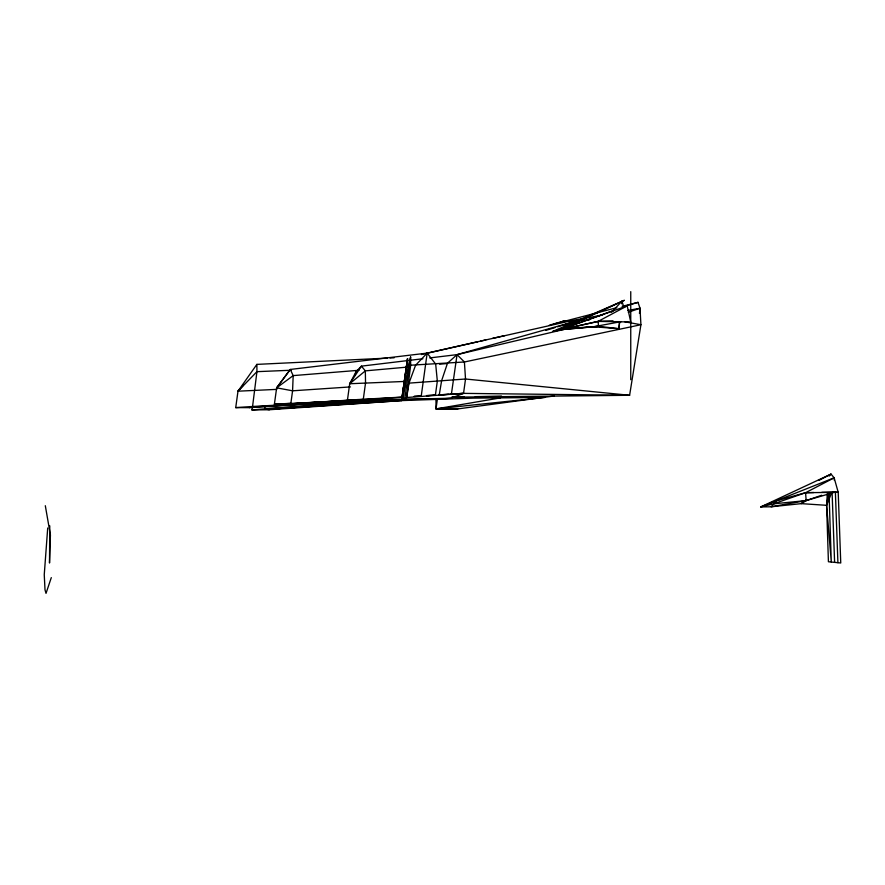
<?xml version="1.0" encoding="UTF-8"?>
<svg xmlns="http://www.w3.org/2000/svg" width="885" height="885" viewBox="0 0 885 885"><rect width="100%" height="100%" fill="white"/><g stroke="black" fill="none" stroke-linecap="round" stroke-linejoin="round"><path stroke-width="1.33" d="M49.759 525.845L49.516 563.026L50.423 535.038L45.312 505.711M827.309 493.52L826.601 505.313L828.415 561.743L840.75 562.982L838.217 492.303L834.146 477.823L831.037 474.083L760.658 506.95L771.156 506.784L801.213 503.642L826.601 505.313L831.579 492.923M47.713 527.98L44.25 574.719L45.013 589.864L46.02 593.359L51.297 577.617M619.533 322.195L618.903 328.7L593.569 326.764L563.413 329.43L552.848 331.377L624.257 300.358L560.681 329.585L627.188 305.856L630.751 321.974L598.105 321.399L552.848 331.377M619.633 322.14L618.903 328.7L598.525 326.344L565.969 328.612L598.105 321.399L613.028 320.812M621.646 303.787L621.934 301.166L611.635 312.25M639.446 313.445L640.01 308.245L638.008 302.349L622.111 306.365M407.542 358.69L401.845 400.009L266.982 409.324L401.569 400.595L407.542 358.69L401.569 400.595L269.339 409.755L251.948 409.943L252.325 407.211M392.166 399.577L249.382 407.653L235.72 407.62L237.988 391.192L256.871 364.388L387.265 358.115M251.948 409.943L264.637 408.892L265.013 406.149M369.786 399.544L274.383 404.268L276.651 387.84L290.28 369.454L427.167 353.115L570.548 320.901L602.608 315.06M627.985 310.436L640.01 308.245L640.917 324.729L629.611 395.285L463.541 393.371L451.029 398.228L439.071 399.102L347.44 400.153L349.697 383.736L356.113 371.623L361.423 366.147L422.897 358.746M403.151 398.958L408.195 365.914L410.607 356.998L410.662 365.206L406.658 397.675L402.111 399.423M404.899 398.316L410.607 356.998M406.658 397.675L408.992 383.128L415.552 365.306L427.167 353.115L435.674 364.078L437.334 381.07L435.354 395.418M421.183 396.458L427.167 353.115M437.345 399.301L436.028 408.881L457.899 408.903L554.253 395.982M451.383 394.256L457.047 354.642L578.558 320.392L589.554 319.85M439.214 395.141L441.604 380.749L447.489 363.215L457.047 354.642L567.163 328.689M828.559 493.907L826.601 505.313L831.292 562.03L829.035 492.735M355.029 375.362L356.113 371.623M403.283 388.172L403.826 386.999L408.372 385.24L408.992 383.128L465.521 379.012L629.611 395.285L452.069 397.188M406.182 367.574L410.662 365.206L464.404 361.987L640.917 324.729L624.854 321.808M405.253 381.424L349.697 383.736L361.423 366.147L365.328 370.87L365.538 383.017L363.27 399.434L280.202 404.5L350.04 400.064M350.482 386.911L292.581 390.805L276.651 387.84L290.28 369.454L293.178 375.616L292.581 390.805L290.866 403.283L274.383 404.268M834.367 480.4L834.146 477.823L805.571 492.702L776.2 500.855L771.156 506.784L806.158 500.589L835.385 492.016L837.907 562.694M276.773 389.378L237.988 391.192L243.253 385.296M829.19 476.053L831.037 474.083L818.835 480.411M237.988 391.192L256.938 371.667L291.253 370.229M349.697 383.736L365.328 370.87L407.985 367.043M806.556 499.516L801.213 503.642L806.158 500.589L821.711 495.246M276.651 387.84L293.178 375.616L358.945 370.284M627.188 305.856L598.105 321.399L598.525 326.344L563.413 329.43L568.513 327.782M561.875 328.7L558.136 330.404L613.239 310.635M564.376 327.572L624.257 300.358M768.434 503.897L834.146 477.823M776.2 500.855L760.658 506.95L773.678 503.819L805.571 492.702L813.702 492.514M249.382 407.653L252.568 406.492L373.636 399.555M628.306 312.239L640.01 308.245M564.143 325.105L578.558 320.392L562.528 321.41L549.319 325.215M545.791 330.415L554.961 327.605M557.583 326.808L578.558 320.392M553.258 324.175L616.812 307.703M623.471 306.664L638.008 302.349M421.36 354.553L477.823 341.743M480.511 341.134L485.887 339.906M492.613 338.38L504.704 335.636M621.281 321.609L593.569 326.764M500.501 397.874L436.028 408.881L435.973 399.334M429.723 357.927L457.047 354.642L464.404 361.987L465.521 379.012L463.541 393.371L407.012 397.487M773.678 503.819L806.158 500.589L805.571 492.702L838.217 492.303L833.183 491.794M439.635 364.2L446.516 363.591M269.339 409.755L264.637 408.892L399.367 399.611M235.72 407.62L252.568 406.492L256.938 371.667L256.871 364.388M264.637 408.892L401.845 400.009M402.111 397.243L350.239 400.507L451.029 398.228M414.401 396.469L421.227 396.037M426.681 395.695L434.878 395.175M438.971 394.92L463.541 393.371L451.184 394.113M401.735 397.111L347.44 400.153M414.091 396.358L419.59 396.026M426.459 395.606L434.701 395.108M438.816 394.865L448.43 394.279M352.971 400.241L363.956 399.6M250.975 407.067L382.917 399.566M352.783 399.909L358.292 399.611M390.019 357.983L394.135 357.783M565.205 321.288L562.528 321.41L565.205 321.355M401.569 400.595L473.387 398.128L544.817 397.465L436.028 408.881L457.899 408.903M451.837 397.21L464.26 396.923M475.3 396.657L501.529 396.049M821.833 492.325L835.385 492.016M621.934 301.166L623.947 307.515M832.121 493.045L834.61 562.362M630.751 291.641L630.751 379.698"/></g></svg>
